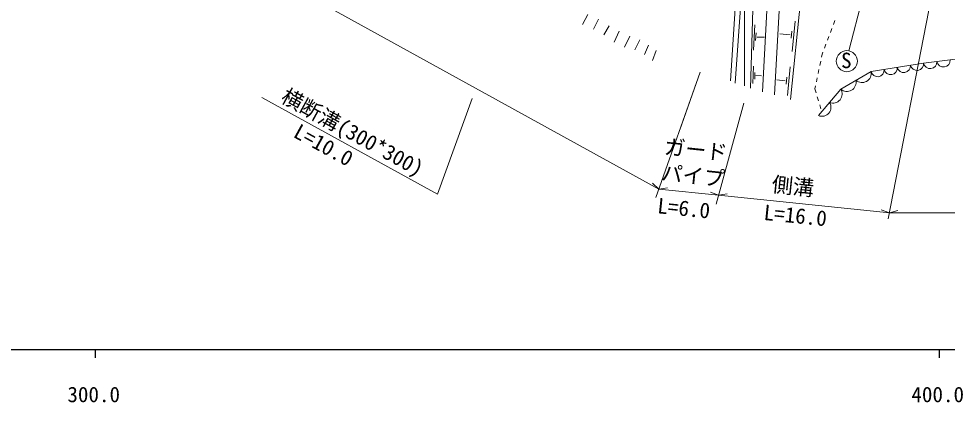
# Model space of a CAD drawing. Units: millimetres on the paper, with parts at other scales. Extents: x 40 to 680, y 20 to 380.
# Drawn here: x 358.9 to 469, y 198.7 to 244.2 of the extents above; entities that cross this region are included whole.
import ezdxf
from ezdxf.enums import TextEntityAlignment as Align

# ---------------------------------------------------------------- set-up
doc = ezdxf.new("R2010")
doc.units = ezdxf.units.MM
for name, color, linetype, lineweight in [('M-BGD', 7, 'Continuous', 13), ('M-STR-HTXT', 7, 'Continuous', 13), ('M-STR-STRD', 7, 'Continuous', 25), ('M-TTL-BAND', 7, 'Continuous', 25)]:
    doc.layers.add(name, color=color, linetype=linetype, lineweight=lineweight)
doc.styles.add('ＭＳ ゴシック', font='')
doc.styles.get('ＭＳ ゴシック').set_extended_font_data('MS Gothic')

msp = doc.modelspace()

# ---------------------------------------------------------------- linework, layer by layer
at = {"layer": 'M-BGD'}
for p, q in [((445.669, 235.987), (446.304, 257.349)), ((447.07, 235.564), (448.259, 256.659)), ((448.507, 235.177), (449.655, 256.18)), ((443.291, 236.854), (444.338, 253.356)), ((443.862, 236.57), (444.934, 252.452)), ((444.934, 252.452), (444.97, 236.264)), ((457.316, 240.408), (460.53, 252.821)), ((450.415, 234.629), (451.638, 246.733)), ((426.379, 244.735), (425.774, 243.538)), ((427.641, 244.156), (427.05, 242.973)), ((428.93, 243.38), (428.299, 242.315)), ((446.176, 243.503), (446.019, 240.505)), ((450.941, 243.923), (450.613, 240.347)), ((455.667, 243.994), (455.49, 243.527)), ((430.087, 242.759), (429.495, 241.438)), ((431.349, 242.148), (430.737, 240.826)), ((446.317, 242.53), (446.264, 241.618)), ((450.358, 242.323), (449.158, 242.42)), ((450.551, 242.735), (450.499, 241.902)), ((454.957, 242.124), (454.78, 241.657)), ((455.312, 243.059), (455.135, 242.592)), ((432.552, 241.734), (431.94, 240.531)), ((433.597, 241.083), (433.104, 239.978)), ((446.439, 242.03), (447.316, 242.021)), ((454.603, 241.189), (454.425, 240.722)), ((434.485, 240.452), (434.07, 239.268)), ((454.153, 240.003), (454.083, 239.669)), ((454.248, 240.254), (454.153, 240.003)), ((453.98, 239.179), (453.878, 238.69)), ((446.009, 238.591), (445.948, 236.518)), ((446.193, 237.841), (446.167, 237.07)), ((450.353, 238.531), (450.05, 235.1)), ((453.776, 238.2), (453.673, 237.711)), ((446.281, 237.482), (446.982, 237.456)), ((449.774, 236.87), (448.775, 236.958)), ((449.958, 237.282), (449.888, 236.441)), ((453.571, 237.222), (453.469, 236.732)), ((453.366, 236.243), (453.296, 235.908)), ((453.296, 235.908), (453.436, 235.443)), ((453.58, 234.964), (453.723, 234.485)), ((453.867, 234.006), (454.006, 233.541))]:
    msp.add_line(p, q, dxfattribs=at)
msp.add_lwpolyline([(453.713, 232.729), (456.355, 235.871), (459.945, 237.962), (466.167, 238.955), (477.231, 240.315), (486.368, 241.595), (497.166, 241.417), (501.041, 240.175), (512.196, 233.854), (518.456, 231.67), (530.077, 231.3)], dxfattribs=at)
msp.add_circle((457.072, 239.182), 1.25, dxfattribs=at)
for centre, radius, start, end in [((465.383, 238.869), 0.788, 191.8664, 6.26221), ((466.951, 239.099), 0.798, 190.43682, 3.5869), ((468.532, 239.293), 0.798, 190.43682, 3.5869), ((458.874, 237.736), 1.094, 228.54042, 11.89412), ((460.716, 238.124), 0.788, 191.8664, 6.26221), ((462.272, 238.372), 0.788, 191.8664, 6.26221), ((463.828, 238.62), 0.788, 191.8664, 6.26221), ((457.08, 236.691), 1.094, 228.54042, 11.89412), ((455.444, 235.297), 1.077, 247.62736, 32.24468), ((454.123, 233.725), 1.077, 247.62736, 32.24468)]:
    msp.add_arc(centre, radius, start, end, dxfattribs=at)
at = {"layer": 'M-STR-HTXT'}
for p, q in [((354.845, 268.107), (434.804, 224.024)), ((467.093, 246.826), (461.978, 220.489)), ((439.705, 237.88), (434.454, 223.033)), ((437.281, 231.061), (439.705, 237.88)), ((387.757, 234.884), (408.568, 223.411)), ((408.568, 223.411), (412.704, 234.74)), ((444.876, 234.192), (441.598, 222.226)), ((434.804, 224.024), (434.049, 224.725)), ((434.804, 224.024), (435.824, 224.17)), ((434.804, 224.024), (441.89, 223.294)), ((441.89, 223.294), (440.921, 223.645)), ((441.89, 223.294), (442.911, 223.441)), ((441.89, 223.294), (462.118, 221.213)), ((462.118, 221.213), (461.149, 221.564)), ((462.118, 221.213), (463.118, 221.463)), ((462.118, 221.213), (509.588, 221.213))]:
    msp.add_line(p, q, dxfattribs=at)
at = {"layer": 'M-STR-STRD'}
for p, q in [((40, 205), (579, 205)), ((368, 205), (368, 204)), ((468, 205), (468, 204))]:
    msp.add_line(p, q, dxfattribs=at)

# ---------------------------------------------------------------- texts
at = {"layer": 'M-BGD', "style": 'ＭＳ ゴシック'}
msp.add_text('S', height=1.833, dxfattribs=at).set_placement((456.394, 237.809), align=Align.BOTTOM_LEFT)
at = {"layer": 'M-STR-HTXT', "style": 'ＭＳ ゴシック'}
for s, rotation, p in [('横断溝(300*300)', 331.131, (389.605, 233.986)), ('L=10.0', 331.131, (391.102, 229.77)), ('ガード', 354.125, (435.303, 227.631)), ('パイプ', 354.125, (434.981, 224.536)), ('側溝', 354.125, (448.054, 223.158)), ('L=6.0', 354.125, (434.514, 220.611)), ('L=16.0', 354.125, (447.111, 219.817))]:
    msp.add_text(s, height=1.833, rotation=rotation, dxfattribs=at).set_placement(p, align=Align.BOTTOM_LEFT)
at = {"layer": 'M-TTL-BAND', "style": 'ＭＳ ゴシック'}
for s, p in [('300.0', (367.844, 198.195)), ('400.0', (467.844, 198.195))]:
    msp.add_text(s, height=1.833, dxfattribs=at).set_placement(p, align=Align.BOTTOM_CENTER)

doc.saveas('drawing.dxf')
